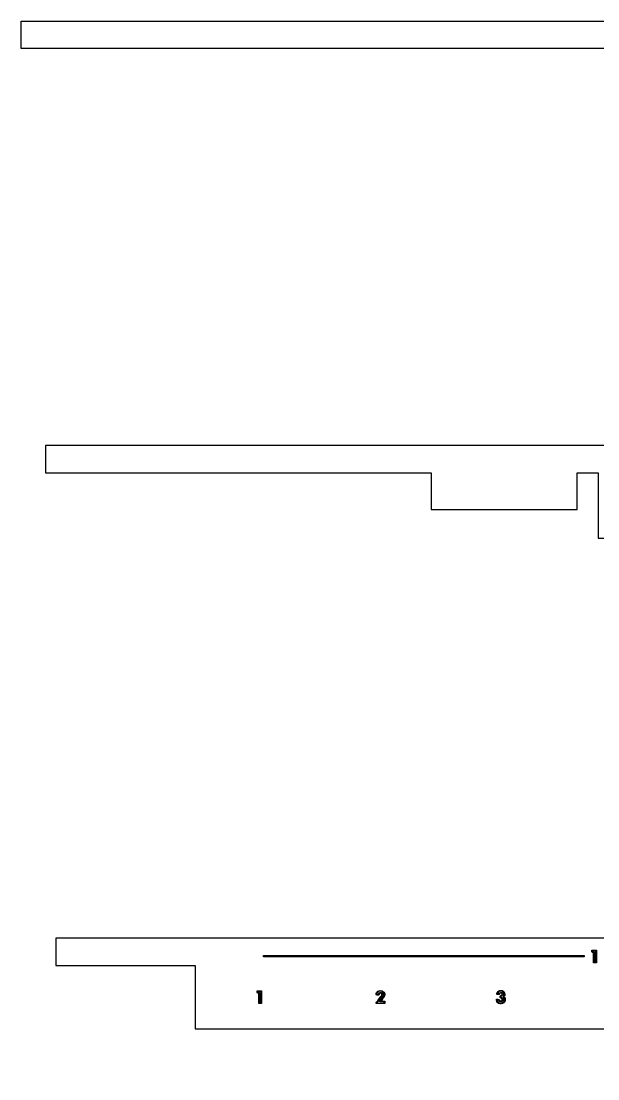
# Model space of a CAD drawing. Extents: x 177 to 584, y 158 to 1022.
# Drawn here: x 189.5 to 381.4, y 158.1 to 510.4 of the extents above; entities that cross this region are included whole.
import ezdxf

# ---------------------------------------------------------------- set-up
doc = ezdxf.new("R2010")
doc.units = 0
doc.layers.add('Front', color=7, linetype='CONTINUOUS')
doc.layers.add('PERIMETER', color=7, linetype='CONTINUOUS')

msp = doc.modelspace()

# ---------------------------------------------------------------- linework, layer by layer
at = {"layer": 'Front', "color": 7}
for points in [[(379.47126, 200.526155), (379.44596, 200.920445), (380.1976, 200.920445), (380.94925, 200.920445), (380.94925, 198.803685), (380.94925, 196.686915), (380.49269, 196.686915), (380.03613, 196.686915), (380.03613, 198.383385)], [(380.03613, 198.383385), (380.03613, 200.079835), (379.76635, 200.105835)], [(379.9116, 200.339345), (380.20213, 200.339345), (380.20213, 198.596125), (380.20213, 196.852905), (380.4942, 196.852905), (380.78626, 196.852905), (380.764, 198.782945)], [(380.764, 198.782945), (380.7417, 200.712935), (380.18138, 200.737435)], [(268.071267, 186.995445), (268.045967, 187.389745), (268.797607, 187.389745), (269.549247, 187.389745), (269.549247, 185.272985), (269.549247, 183.156215), (269.092697, 183.156215), (268.636137, 183.156215), (268.636137, 184.852685)], [(268.511597, 186.808645), (268.802137, 186.808645), (268.802137, 185.065425), (268.802137, 183.322205), (269.094207, 183.322205), (269.386267, 183.322205), (269.364007, 185.252245)], [(269.364007, 185.252245), (269.341707, 187.182235), (268.781387, 187.206735)], [(268.636137, 184.852685), (268.636137, 186.549135), (268.366357, 186.575135)], [(309.090858, 183.322275), (310.307368, 183.322275), (310.307368, 183.529775)], [(309.913068, 183.969235), (310.514898, 183.944835), (310.540198, 183.550535), (310.565498, 183.156235), (309.108268, 183.156235)], [(347.745079, 184.272745), (347.745079, 184.567405), (348.164449, 184.567405)]]:
    msp.add_lwpolyline(points, dxfattribs=at)
for points in [[(270.130327, 198.928205), (270.130327, 199.177245), (323.506028, 199.177245), (376.881729, 199.177245), (376.881729, 198.928205), (376.881729, 198.679175), (323.506028, 198.679175), (270.130327, 198.679175)], [(376.715709, 198.928205)], [(307.651038, 183.285455)], [(349.677709, 183.353085)], [(348.816899, 183.071925)]]:
    msp.add_lwpolyline(points, close=True, dxfattribs=at)
for points in [[(323.506028, 199.011205), (288.088247, 199.011205), (270.296347, 198.983505), (270.296347, 198.928205)], [(270.296347, 198.928205), (270.296347, 198.872905), (288.088247, 198.845205), (323.506028, 198.845205)], [(376.715709, 198.928205), (376.715709, 198.983505), (358.923809, 199.011205), (323.506028, 199.011205)], [(323.506028, 198.845205), (358.923809, 198.845205), (376.715709, 198.873005), (376.715709, 198.928205)], [(379.76635, 200.105835), (379.50767, 200.130735), (379.49552, 200.148035), (379.47126, 200.526155)], [(380.18138, 200.737435), (379.62993, 200.761635), (379.62106, 200.758635), (379.62106, 200.550665)], [(379.62106, 200.550665), (379.62106, 200.364495), (379.65566, 200.339345), (379.9116, 200.339345)], [(268.366357, 186.575135), (268.107667, 186.600035), (268.095527, 186.617335), (268.071267, 186.995445)], [(268.781387, 187.206735), (268.229937, 187.230935), (268.221067, 187.227935), (268.221067, 187.019965)], [(268.221067, 187.019965), (268.221067, 186.833795), (268.255667, 186.808645), (268.511597, 186.808645)], [(307.665958, 186.168615), (307.628658, 186.493075), (307.957428, 187.127575), (308.257238, 187.309895)], [(310.118938, 186.734155), (309.601958, 187.508025), (308.417018, 187.472605), (308.027328, 186.671655)], [(308.257238, 187.309895), (309.139408, 187.846375), (310.372338, 187.331695), (310.517078, 186.366535)], [(308.443588, 186.331405), (308.615488, 186.898255), (309.229358, 187.078205), (309.605748, 186.672075)], [(309.436738, 184.594345), (310.332048, 185.666945), (310.493528, 186.173435), (310.118938, 186.734155)], [(348.284609, 186.144605), (347.748839, 186.144605), (347.716689, 186.223505), (348.014829, 186.806985)], [(348.014829, 186.806985), (348.291829, 187.349095), (348.565509, 187.514275), (349.186709, 187.514275)], [(350.159959, 186.794545), (349.776339, 187.511335), (348.512449, 187.440825), (348.196649, 186.685015)], [(348.575189, 186.470715), (348.575189, 186.734635), (348.805879, 186.891695), (349.193529, 186.891695)], [(349.261199, 186.696495), (349.096069, 186.737895), (349.009399, 186.706495), (348.893189, 186.562975)], [(349.186709, 187.514275), (349.775129, 187.514275), (350.065799, 187.369665), (350.322019, 186.949445)], [(349.193529, 186.891695), (349.588249, 186.891695), (349.711349, 186.793295), (349.786419, 186.417975)], [(350.101859, 185.653655), (350.275439, 185.947505), (350.304779, 186.523895), (350.159959, 186.794545)], [(350.322019, 186.949445), (350.512629, 186.636845), (350.535759, 185.957445), (350.366219, 185.651355)], [(307.651038, 183.285445), (307.651038, 183.356545), (308.061958, 183.938415), (308.564188, 184.578565)], [(309.108268, 183.156235), (307.844738, 183.156235), (307.651038, 183.173435), (307.651038, 183.285455)], [(308.138208, 185.937075), (307.712198, 185.937075), (307.691368, 185.947275), (307.665958, 186.168615)], [(308.027328, 186.671655), (307.833248, 186.272735), (307.861488, 186.144635), (308.143508, 186.144635)], [(307.998878, 183.467545), (307.881078, 183.330135), (307.940178, 183.322275), (309.090858, 183.322275)], [(309.713928, 185.703375), (309.631628, 185.546895), (308.357278, 183.885605), (307.998878, 183.467545)], [(308.677778, 186.219655), (308.586478, 185.944975), (308.571418, 185.937075), (308.138208, 185.937075)], [(308.143508, 186.144635), (308.323838, 186.144635), (308.401628, 186.193035), (308.443588, 186.331405)], [(308.564188, 184.578565), (309.066428, 185.218705), (309.500058, 185.832945), (309.527808, 185.943535)], [(309.255628, 186.612115), (308.967508, 186.684415), (308.792798, 186.565815), (308.677778, 186.219655)], [(308.896198, 183.842035), (308.896198, 183.899635), (309.139438, 184.238185), (309.436738, 184.594345)], [(309.601778, 183.737295), (309.089158, 183.737295), (308.896198, 183.765895), (308.896198, 183.842035)], [(309.527808, 185.943535), (309.610808, 186.274375), (309.498108, 186.551255), (309.255628, 186.612115)], [(309.688248, 184.512505), (309.480898, 184.276855), (309.311248, 184.063705), (309.311248, 184.038835)], [(309.311248, 184.038835), (309.311248, 184.013935), (309.582068, 183.982635), (309.913068, 183.969235)], [(310.307368, 183.529775), (310.307368, 183.734855), (310.299368, 183.737295), (309.601778, 183.737295)], [(309.605748, 186.672075), (309.829338, 186.430815), (309.876138, 186.011735), (309.713928, 185.703375)], [(310.320718, 185.456695), (310.180208, 185.173035), (309.895608, 184.748155), (309.688248, 184.512505)], [(310.517078, 186.366535), (310.568278, 186.025035), (310.542078, 185.903625), (310.320718, 185.456695)], [(348.816949, 183.071925), (348.202549, 183.182885), (347.745079, 183.695405), (347.745079, 184.272745)], [(348.152379, 184.318375), (347.928379, 184.318375), (347.906549, 184.297275), (347.958949, 184.131595)], [(347.958949, 184.131595), (348.069659, 183.781525), (348.277249, 183.547885), (348.613189, 183.395285)], [(348.196649, 186.685015), (348.039159, 186.308095), (348.038279, 186.310625), (348.326159, 186.310625)], [(348.532379, 184.071805), (348.433379, 184.263235), (348.348409, 184.318375), (348.152379, 184.318375)], [(348.164449, 184.567405), (348.556429, 184.567405), (348.589519, 184.551005), (348.671239, 184.316625)], [(348.741169, 186.259925), (348.741169, 186.175525), (348.618919, 186.144605), (348.284609, 186.144605)], [(348.326159, 186.310625), (348.516769, 186.310625), (348.575189, 186.348225), (348.575189, 186.470715)], [(349.516719, 183.746455), (349.096219, 183.554865), (348.738569, 183.673055), (348.532379, 184.071805)], [(348.613189, 183.395285), (349.016019, 183.212305), (349.319169, 183.200285), (349.677709, 183.353085)], [(348.671239, 184.316625), (348.888809, 183.692485), (349.654319, 183.809535), (349.654319, 184.466945)], [(348.893189, 186.562975), (348.809589, 186.459725), (348.741169, 186.323345), (348.741169, 186.259925)], [(350.448719, 183.682865), (350.168469, 183.215025), (349.470789, 182.953825), (348.816899, 183.071925)], [(348.907219, 185.380835), (348.907219, 185.665845), (348.935119, 185.706305), (349.197499, 185.801165)], [(349.099089, 185.065465), (348.932269, 185.065465), (348.907219, 185.106665), (348.907219, 185.380835)], [(349.324809, 185.576845), (349.012899, 185.468115), (348.985449, 185.231485), (349.284709, 185.231485)], [(349.654319, 184.466945), (349.654319, 184.772695), (349.382719, 185.065465), (349.099089, 185.065465)], [(349.197499, 185.801165), (349.660939, 185.968745), (349.704819, 186.585155), (349.261199, 186.696495)], [(349.284709, 185.231485), (349.946369, 185.231485), (350.134409, 184.027895), (349.516719, 183.746455)], [(349.786419, 186.417975), (349.854519, 186.077355), (349.640209, 185.686795), (349.324809, 185.576845)], [(349.677729, 183.353055), (349.824649, 183.415655), (350.038239, 183.568085), (350.152379, 183.691785)], [(350.156559, 185.185535), (349.956009, 185.399005), (349.955249, 185.405455), (350.101859, 185.653655)], [(350.152379, 183.691785), (350.328259, 183.882395), (350.359899, 183.996935), (350.359899, 184.442885)], [(350.359899, 184.442885), (350.359899, 184.887035), (350.328199, 185.002835), (350.156559, 185.185535)], [(350.366219, 185.651355), (350.266719, 185.471625), (350.274019, 185.421415), (350.431419, 185.208595)], [(350.431419, 185.208595), (350.668379, 184.888095), (350.677719, 184.065115), (350.448719, 183.682865)]]:
    msp.add_open_spline(points, degree=3, dxfattribs=at)
at = {"layer": 'PERIMETER', "color": 7}
for points in [[(480.000012, 462.736712), (480.000012, 501.287713), (457.086012, 501.287713), (457.086012, 462.736712), (397.83701, 462.736712), (397.83701, 501.287713), (189.518005, 501.287713), (189.518005, 510.368713), (569.471014, 510.368713), (569.471014, 501.287713), (530.827013, 501.287713), (530.827013, 462.736712)], [(459.528012, 330.620708), (522.230013, 330.620708), (522.230013, 359.901709), (577.535015, 359.901709), (577.535015, 368.982709), (197.583005, 368.982709), (197.583005, 359.901709), (325.931008, 359.901709), (325.931008, 347.700709), (374.537009, 347.700709), (374.537009, 359.901709), (381.60501, 359.901709), (381.60501, 338.179709), (459.528012, 338.179709)]]:
    msp.add_lwpolyline(points, close=True, dxfattribs=at)
msp.add_lwpolyline([(536.186014, 158.707704), (540.492014, 158.707704), (540.492014, 195.876705), (583.713015, 195.876705), (583.713015, 204.956705), (201.008005, 204.956705), (201.008005, 195.876705), (247.378006, 195.876705), (247.378006, 174.747704), (456.284011, 174.747704), (456.284011, 158.077704)], dxfattribs=at)

doc.saveas('drawing.dxf')
